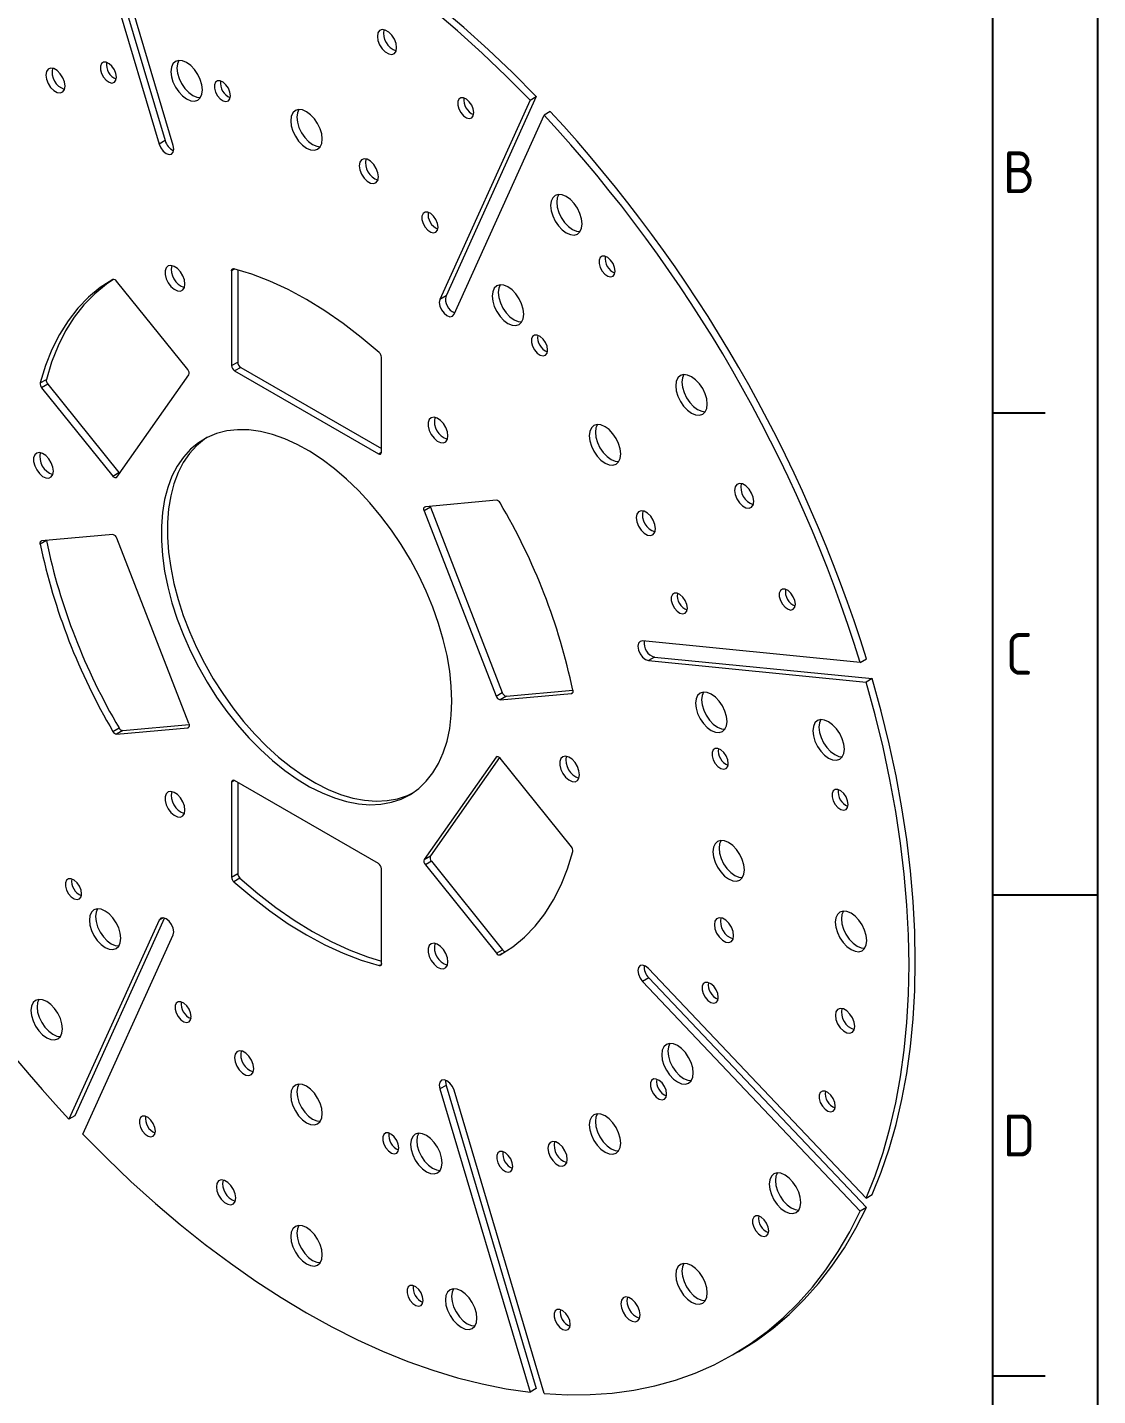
# Model space of a CAD drawing. Header units: millimetres. Extents: x 764 to 1780, y 1208 to 1927.
# Drawn here: x 1533 to 1780.4, y 1451.8 to 1768.2 of the extents above; entities that cross this region are included whole.
import ezdxf
from ezdxf.enums import TextEntityAlignment as Align

# ---------------------------------------------------------------- set-up
doc = ezdxf.new("R2010")
doc.units = ezdxf.units.MM
doc.linetypes.add('ACAD_ISO05W100', pattern=[33, 24, -3, 0, -3, 0, -3])
doc.layers.add('AM_BOR', color=2, linetype='ACAD_ISO05W100', lineweight=35)
doc.styles.add('ACISOTS', font='isocp.shx', dxfattribs={"height": 1})

# ---------------------------------------------------------------- blocks, each defined once
blk = doc.blocks.new('A3 ZTL')
blk.add_line((401.17, 9.78), (401.17, 280.82))
at = {"layer": 'AM_BOR', "color": 135, "linetype": 'Continuous', "lineweight": 25}
blk.add_line((410.96, 290.61), (410.96, 0), dxfattribs=at)
at = {"layer": 'AM_BOR', "color": 135, "lineweight": 25}
for p, q in [((406.07, 190.31), (401.17, 190.31)), ((401.17, 145.3), (410.96, 145.3)), ((406.07, 100.29), (401.17, 100.29))]:
    blk.add_line(p, q, dxfattribs=at)
at = {"layer": 'AM_BOR', "color": 135, "lineweight": 25, "style": 'ACISOTS'}
for s, p in [('B', (403.62, 212.82)), ('C', (403.62, 167.81)), ('D', (403.62, 122.8))]:
    blk.add_text(s, height=3.91, dxfattribs=at).set_placement(p, align=Align.MIDDLE)

msp = doc.modelspace()

# ---------------------------------------------------------------- linework, layer by layer
at = {"color": 7, "linetype": 'Continuous', "lineweight": 15}
for p, q in [((1542.625, 1811.322), (1563.464, 1741.197)), ((1544.039, 1812.138), (1564.878, 1742.013)), ((1566.73, 1740.873), (1545.891, 1810.999)), ((1649.232, 1751.341), (1628.393, 1705.276)), ((1650.646, 1752.158), (1629.807, 1706.092)), ((1649.232, 1751.341), (1650.646, 1752.158)), ((1631.66, 1701.828), (1652.498, 1747.893)), ((1653.913, 1748.71), (1652.498, 1747.893)), ((1564.878, 1742.013), (1563.464, 1741.197)), ((1580.238, 1711.881), (1580.238, 1689.964)), ((1581.652, 1712.126), (1581.652, 1690.78)), ((1570.094, 1689.057), (1553.657, 1709.504)), ((1629.807, 1706.092), (1628.393, 1705.276)), ((1580.238, 1689.964), (1581.652, 1690.78)), ((1614.886, 1669.962), (1614.886, 1691.879)), ((1536.002, 1685.96), (1537.417, 1686.776)), ((1553.736, 1664.149), (1570.353, 1687.792)), ((1582.359, 1689.555), (1580.945, 1688.739)), ((1580.945, 1688.739), (1614.179, 1669.553)), ((1582.359, 1689.555), (1614.886, 1670.778)), ((1537.747, 1685.671), (1536.333, 1684.855)), ((1536.333, 1684.855), (1552.77, 1664.408)), ((1537.747, 1685.671), (1554.184, 1665.224)), ((1552.77, 1664.408), (1554.184, 1665.224)), ((1641.467, 1658.813), (1625.03, 1657.343)), ((1626.185, 1657.193), (1624.771, 1656.377)), ((1624.771, 1656.377), (1641.388, 1613.548)), ((1626.185, 1657.193), (1642.802, 1614.365)), ((1537.417, 1649.505), (1536.002, 1648.689)), ((1552.77, 1650.882), (1536.333, 1649.412)), ((1570.353, 1607.197), (1553.736, 1650.025)), ((1725.571, 1621.327), (1675.262, 1626.306)), ((1678.029, 1622.57), (1676.615, 1621.753)), ((1676.615, 1621.753), (1726.924, 1616.774)), ((1678.029, 1622.57), (1728.339, 1617.591)), ((1725.571, 1621.327), (1726.986, 1622.144)), ((1728.339, 1617.591), (1726.924, 1616.774)), ((1641.388, 1613.548), (1642.802, 1614.365)), ((1642.354, 1612.692), (1658.791, 1614.162)), ((1643.768, 1613.508), (1659.122, 1614.881)), ((1643.768, 1613.508), (1642.354, 1612.692)), ((1552.806, 1605.379), (1554.22, 1606.195)), ((1553.657, 1604.761), (1570.094, 1606.231)), ((1555.071, 1605.577), (1553.657, 1604.761)), ((1555.071, 1605.577), (1570.425, 1606.95)), ((1641.388, 1599.425), (1624.771, 1575.782)), ((1642.177, 1599.352), (1626.185, 1576.598)), ((1658.791, 1578.719), (1642.354, 1599.166)), ((1580.238, 1593.612), (1580.238, 1571.695)), ((1614.179, 1574.835), (1580.945, 1594.02)), ((1581.652, 1593.612), (1581.652, 1572.511)), ((1624.771, 1575.782), (1626.185, 1576.598)), ((1580.238, 1571.695), (1581.652, 1572.511)), ((1614.886, 1551.693), (1614.886, 1573.61)), ((1626.444, 1575.333), (1625.03, 1574.517)), ((1625.03, 1574.517), (1641.467, 1554.069)), ((1626.444, 1575.333), (1642.881, 1554.886)), ((1582.172, 1571.423), (1580.758, 1570.607)), ((1563.464, 1561.746), (1542.625, 1515.68)), ((1564.728, 1562.231), (1544.039, 1516.497)), ((1545.891, 1512.232), (1566.73, 1558.298)), ((1641.467, 1554.069), (1642.881, 1554.886)), ((1726.924, 1497.44), (1676.615, 1550.547)), ((1676.676, 1548.373), (1675.262, 1547.556)), ((1675.262, 1547.556), (1725.571, 1494.45)), ((1676.676, 1548.373), (1726.986, 1495.266)), ((1629.807, 1523.517), (1628.393, 1522.7)), ((1628.393, 1522.7), (1649.232, 1452.575)), ((1629.807, 1523.517), (1650.646, 1453.391)), ((1652.498, 1452.252), (1631.66, 1522.377)), ((1544.039, 1516.497), (1542.625, 1515.68)), ((1726.924, 1497.44), (1728.339, 1498.257)), ((1726.986, 1495.266), (1725.571, 1494.45)), ((1696.054, 1461.175), (1697.468, 1461.992)), ((1650.646, 1453.391), (1649.232, 1452.575))]:
    msp.add_line(p, q, dxfattribs=at)
at = {"color": 8, "linetype": 'Continuous', "lineweight": 15}
for p, q in [((1580.98, 1712.309), (1580.238, 1711.881)), ((1614.179, 1669.553), (1614.886, 1669.962)), ((1658.791, 1614.162), (1659.049, 1614.311)), ((1570.094, 1606.231), (1570.353, 1606.38)), ((1641.647, 1599.574), (1641.388, 1599.425)), ((1580.945, 1594.02), (1580.238, 1593.612)), ((1564.421, 1562.298), (1563.464, 1561.746)), ((1642.797, 1553.982), (1642.317, 1553.705)), ((1614.365, 1551.206), (1614.861, 1551.492))]:
    msp.add_line(p, q, dxfattribs=at)
at = {"color": 7, "linetype": 'Continuous', "lineweight": 15, "flags": 128}
for points in [[(1649.232, 1751.341), (1643.726, 1756.906), (1638.137, 1762.247), (1632.476, 1767.356), (1626.752, 1772.223), (1620.977, 1776.839), (1615.16, 1781.197), (1609.311, 1785.289), (1603.442, 1789.108), (1597.562, 1792.645), (1591.682, 1795.896), (1585.812, 1798.855), (1579.964, 1801.516), (1574.147, 1803.874), (1568.371, 1805.925), (1562.648, 1807.666), (1556.987, 1809.094), (1551.398, 1810.205), (1545.891, 1810.999)], [(1650.646, 1752.158), (1645.14, 1757.722), (1639.551, 1763.063), (1633.89, 1768.172), (1628.166, 1773.039), (1622.391, 1777.656), (1616.574, 1782.014), (1610.725, 1786.106), (1604.856, 1789.924), (1598.976, 1793.462), (1593.096, 1796.713), (1587.227, 1799.671), (1581.378, 1802.332), (1575.561, 1804.69), (1569.785, 1806.742), (1564.062, 1808.483), (1558.401, 1809.91), (1552.812, 1811.022), (1547.306, 1811.815)], [(1618.393, 1763.509), (1618.259, 1764.466), (1617.872, 1765.463), (1617.279, 1766.379), (1616.553, 1767.104), (1615.779, 1767.551), (1615.052, 1767.665), (1614.459, 1767.433), (1614.073, 1766.883), (1613.938, 1766.081), (1614.073, 1765.123), (1614.459, 1764.126), (1615.052, 1763.21), (1615.779, 1762.485), (1616.553, 1762.038), (1617.279, 1761.924), (1617.872, 1762.156), (1618.259, 1762.707), (1618.393, 1763.509)], [(1553.624, 1756.644), (1553.498, 1757.499), (1553.135, 1758.384), (1552.586, 1759.181), (1551.923, 1759.781), (1551.238, 1760.103), (1550.621, 1760.105), (1550.157, 1759.785), (1549.908, 1759.187), (1549.908, 1758.392), (1550.157, 1757.507), (1550.621, 1756.651), (1551.238, 1755.941), (1551.923, 1755.472), (1552.586, 1755.307), (1553.135, 1755.469), (1553.498, 1755.936), (1553.624, 1756.644)], [(1573.489, 1753.726), (1573.365, 1754.886), (1573.001, 1756.11), (1572.422, 1757.315), (1571.668, 1758.419), (1570.79, 1759.346), (1569.847, 1760.034), (1568.905, 1760.434), (1568.026, 1760.521), (1567.272, 1760.288), (1566.694, 1759.752), (1566.33, 1758.947), (1566.206, 1757.931), (1566.33, 1756.771), (1566.694, 1755.546), (1567.272, 1754.341), (1568.026, 1753.238), (1568.905, 1752.311), (1569.847, 1751.623), (1570.79, 1751.222), (1571.668, 1751.135), (1572.422, 1751.368), (1573.001, 1751.905), (1573.365, 1752.709), (1573.489, 1753.726)], [(1568.079, 1760.525), (1567.744, 1759.764), (1567.62, 1758.747), (1567.744, 1757.587), (1568.108, 1756.363), (1568.687, 1755.158), (1569.441, 1754.054), (1570.319, 1753.127), (1571.262, 1752.44), (1572.204, 1752.039), (1573.03, 1751.948)], [(1541.746, 1754.589), (1541.612, 1755.547), (1541.225, 1756.543), (1540.632, 1757.46), (1539.905, 1758.185), (1539.132, 1758.631), (1538.405, 1758.746), (1537.812, 1758.513), (1537.425, 1757.963), (1537.291, 1757.161), (1537.425, 1756.204), (1537.812, 1755.207), (1538.405, 1754.291), (1539.132, 1753.565), (1539.905, 1753.119), (1540.632, 1753.005), (1541.225, 1753.237), (1541.612, 1753.787), (1541.746, 1754.589)], [(1579.981, 1752.356), (1579.855, 1753.211), (1579.492, 1754.096), (1578.942, 1754.893), (1578.28, 1755.493), (1577.594, 1755.815), (1576.978, 1755.817), (1576.514, 1755.497), (1576.265, 1754.899), (1576.265, 1754.104), (1576.514, 1753.219), (1576.978, 1752.363), (1577.594, 1751.653), (1578.28, 1751.184), (1578.942, 1751.019), (1579.492, 1751.181), (1579.855, 1751.648), (1579.981, 1752.356)], [(1636.235, 1748.455), (1636.108, 1749.309), (1635.746, 1750.195), (1635.196, 1750.991), (1634.534, 1751.591), (1633.848, 1751.914), (1633.232, 1751.915), (1632.768, 1751.595), (1632.519, 1750.997), (1632.519, 1750.202), (1632.768, 1749.317), (1633.232, 1748.461), (1633.848, 1747.751), (1634.534, 1747.282), (1635.196, 1747.117), (1635.746, 1747.279), (1636.108, 1747.746), (1636.235, 1748.455)], [(1601.203, 1742.367), (1601.079, 1743.527), (1600.715, 1744.751), (1600.137, 1745.956), (1599.383, 1747.06), (1598.504, 1747.987), (1597.562, 1748.675), (1596.619, 1749.075), (1595.741, 1749.162), (1594.987, 1748.929), (1594.408, 1748.393), (1594.044, 1747.588), (1593.92, 1746.572), (1594.044, 1745.412), (1594.408, 1744.187), (1594.987, 1742.982), (1595.741, 1741.879), (1596.619, 1740.952), (1597.562, 1740.264), (1598.504, 1739.863), (1599.383, 1739.777), (1600.137, 1740.009), (1600.715, 1740.546), (1601.079, 1741.35), (1601.203, 1742.367)], [(1595.793, 1749.166), (1595.458, 1748.405), (1595.334, 1747.388), (1595.458, 1746.228), (1595.822, 1745.004), (1596.401, 1743.799), (1597.155, 1742.695), (1598.033, 1741.768), (1598.976, 1741.081), (1599.918, 1740.68), (1600.745, 1740.589)], [(1563.464, 1741.197), (1563.847, 1740.313), (1564.421, 1739.539), (1565.097, 1738.994), (1565.773, 1738.758), (1566.347, 1738.87), (1566.73, 1739.311), (1566.865, 1740.014), (1566.73, 1740.873)], [(1614.212, 1733.619), (1614.078, 1734.577), (1613.691, 1735.574), (1613.099, 1736.49), (1612.372, 1737.215), (1611.598, 1737.662), (1610.871, 1737.776), (1610.279, 1737.544), (1609.892, 1736.993), (1609.758, 1736.191), (1609.892, 1735.234), (1610.279, 1734.237), (1610.871, 1733.321), (1611.598, 1732.596), (1612.372, 1732.149), (1613.099, 1732.035), (1613.691, 1732.267), (1614.078, 1732.817), (1614.212, 1733.619)], [(1661.261, 1722.745), (1661.137, 1723.905), (1660.773, 1725.129), (1660.194, 1726.334), (1659.44, 1727.438), (1658.562, 1728.365), (1657.619, 1729.052), (1656.677, 1729.453), (1655.799, 1729.54), (1655.044, 1729.307), (1654.466, 1728.771), (1654.102, 1727.966), (1653.978, 1726.95), (1654.102, 1725.79), (1654.466, 1724.565), (1655.044, 1723.36), (1655.799, 1722.257), (1656.677, 1721.33), (1657.619, 1720.642), (1658.562, 1720.241), (1659.44, 1720.154), (1660.194, 1720.387), (1660.773, 1720.924), (1661.137, 1721.728), (1661.261, 1722.745)], [(1655.851, 1729.544), (1655.516, 1728.783), (1655.392, 1727.766), (1655.516, 1726.606), (1655.88, 1725.382), (1656.459, 1724.177), (1657.213, 1723.073), (1658.091, 1722.146), (1659.034, 1721.459), (1659.976, 1721.058), (1660.802, 1720.967)], [(1627.965, 1721.994), (1627.839, 1722.849), (1627.476, 1723.734), (1626.927, 1724.531), (1626.264, 1725.131), (1625.579, 1725.453), (1624.962, 1725.454), (1624.498, 1725.135), (1624.25, 1724.537), (1624.25, 1723.742), (1624.498, 1722.856), (1624.962, 1722.001), (1625.579, 1721.291), (1626.264, 1720.821), (1626.927, 1720.657), (1627.476, 1720.819), (1627.839, 1721.285), (1627.965, 1721.994)], [(1668.905, 1711.802), (1668.779, 1712.656), (1668.416, 1713.542), (1667.867, 1714.338), (1667.204, 1714.938), (1666.518, 1715.261), (1665.902, 1715.262), (1665.438, 1714.942), (1665.189, 1714.344), (1665.189, 1713.549), (1665.438, 1712.664), (1665.902, 1711.809), (1666.518, 1711.098), (1667.204, 1710.629), (1667.867, 1710.464), (1668.416, 1710.626), (1668.779, 1711.093), (1668.905, 1711.802)], [(1569.454, 1708.827), (1569.33, 1709.761), (1568.97, 1710.737), (1568.413, 1711.65), (1567.72, 1712.401), (1566.966, 1712.908), (1566.233, 1713.117), (1565.6, 1713.005), (1565.135, 1712.584), (1564.889, 1711.899), (1564.889, 1711.026), (1565.135, 1710.058), (1565.6, 1709.1), (1566.233, 1708.257), (1566.966, 1707.619), (1567.72, 1707.256), (1568.413, 1707.207), (1568.97, 1707.477), (1569.33, 1708.038), (1569.454, 1708.827)], [(1580.238, 1711.881), (1580.247, 1712.008), (1580.275, 1712.121), (1580.32, 1712.216), (1580.383, 1712.292), (1580.46, 1712.347), (1580.549, 1712.378), (1580.65, 1712.385), (1580.758, 1712.368)], [(1614.365, 1692.967), (1610.231, 1696.491), (1606.039, 1699.727), (1601.81, 1702.659), (1597.562, 1705.275), (1593.314, 1707.564), (1589.084, 1709.514), (1584.893, 1711.118), (1580.758, 1712.368)], [(1552.806, 1709.869), (1549.886, 1707.988), (1547.178, 1705.767), (1544.695, 1703.217), (1542.448, 1700.347), (1540.447, 1697.172), (1538.701, 1693.706), (1537.217, 1689.963), (1536.002, 1685.96)], [(1552.924, 1709.909), (1551.3, 1708.804), (1548.592, 1706.584), (1546.109, 1704.033), (1543.862, 1701.164), (1541.861, 1697.989), (1540.115, 1694.522), (1538.631, 1690.779), (1537.417, 1686.776)], [(1647.765, 1701.833), (1647.641, 1702.993), (1647.277, 1704.217), (1646.698, 1705.422), (1645.944, 1706.526), (1645.066, 1707.453), (1644.123, 1708.14), (1643.181, 1708.541), (1642.302, 1708.628), (1641.548, 1708.395), (1640.97, 1707.858), (1640.606, 1707.054), (1640.482, 1706.037), (1640.606, 1704.877), (1640.97, 1703.653), (1641.548, 1702.448), (1642.302, 1701.344), (1643.181, 1700.417), (1644.123, 1699.73), (1645.066, 1699.329), (1645.944, 1699.242), (1646.698, 1699.475), (1647.277, 1700.012), (1647.641, 1700.816), (1647.765, 1701.833)], [(1642.355, 1708.632), (1642.02, 1707.87), (1641.896, 1706.853), (1642.02, 1705.693), (1642.384, 1704.469), (1642.962, 1703.264), (1643.717, 1702.161), (1644.595, 1701.233), (1645.537, 1700.546), (1646.48, 1700.145), (1647.306, 1700.054)], [(1628.393, 1705.276), (1628.259, 1704.572), (1628.393, 1703.714), (1628.776, 1702.83), (1629.35, 1702.056), (1630.026, 1701.511), (1630.703, 1701.275), (1631.276, 1701.387), (1631.66, 1701.828)], [(1653.294, 1693.578), (1653.167, 1694.432), (1652.805, 1695.318), (1652.255, 1696.114), (1651.593, 1696.714), (1650.907, 1697.037), (1650.291, 1697.038), (1649.827, 1696.718), (1649.578, 1696.12), (1649.578, 1695.325), (1649.827, 1694.44), (1650.291, 1693.585), (1650.907, 1692.874), (1651.593, 1692.405), (1652.255, 1692.24), (1652.805, 1692.402), (1653.167, 1692.869), (1653.294, 1693.578)], [(1690.203, 1681.08), (1690.079, 1682.24), (1689.715, 1683.464), (1689.137, 1684.669), (1688.383, 1685.773), (1687.504, 1686.7), (1686.562, 1687.387), (1685.619, 1687.788), (1684.741, 1687.875), (1683.987, 1687.642), (1683.408, 1687.105), (1683.044, 1686.301), (1682.92, 1685.284), (1683.044, 1684.124), (1683.408, 1682.9), (1683.987, 1681.695), (1684.741, 1680.591), (1685.619, 1679.664), (1686.562, 1678.977), (1687.504, 1678.576), (1688.383, 1678.489), (1689.137, 1678.722), (1689.715, 1679.259), (1690.079, 1680.063), (1690.203, 1681.08)], [(1684.793, 1687.879), (1684.458, 1687.118), (1684.334, 1686.101), (1684.458, 1684.941), (1684.822, 1683.717), (1685.401, 1682.512), (1686.155, 1681.408), (1687.033, 1680.481), (1687.976, 1679.793), (1688.918, 1679.393), (1689.745, 1679.302)], [(1630.265, 1673.722), (1630.141, 1674.655), (1629.781, 1675.632), (1629.224, 1676.545), (1628.531, 1677.295), (1627.778, 1677.803), (1627.044, 1678.012), (1626.411, 1677.899), (1625.946, 1677.478), (1625.701, 1676.794), (1625.701, 1675.92), (1625.946, 1674.952), (1626.411, 1673.995), (1627.044, 1673.151), (1627.778, 1672.513), (1628.531, 1672.15), (1629.224, 1672.101), (1629.781, 1672.372), (1630.141, 1672.932), (1630.265, 1673.722)], [(1631.149, 1612.397), (1631.025, 1615.803), (1630.653, 1619.327), (1630.036, 1622.944), (1629.178, 1626.626), (1628.087, 1630.346), (1626.769, 1634.077), (1625.235, 1637.791), (1623.497, 1641.461), (1621.566, 1645.058), (1619.457, 1648.558), (1617.187, 1651.934), (1614.771, 1655.16), (1612.228, 1658.213), (1609.576, 1661.071), (1606.835, 1663.711), (1604.026, 1666.116), (1601.168, 1668.266), (1598.284, 1670.146), (1595.395, 1671.742), (1592.522, 1673.043), (1589.686, 1674.038), (1586.908, 1674.72), (1584.209, 1675.084), (1581.609, 1675.128), (1579.127, 1674.851), (1576.782, 1674.255), (1574.591, 1673.344), (1572.569, 1672.126), (1570.733, 1670.609), (1569.095, 1668.805), (1567.668, 1666.727), (1566.462, 1664.39), (1565.487, 1661.812), (1564.749, 1659.011), (1564.254, 1656.009), (1564.005, 1652.827), (1564.005, 1649.49), (1564.254, 1646.022), (1564.749, 1642.448), (1565.487, 1638.795), (1566.462, 1635.091), (1567.668, 1631.361), (1569.095, 1627.636), (1570.733, 1623.94), (1572.569, 1620.303), (1574.591, 1616.751), (1576.782, 1613.311), (1579.127, 1610.007), (1581.609, 1606.864), (1584.209, 1603.906), (1586.908, 1601.154), (1589.686, 1598.629), (1592.522, 1596.35), (1595.395, 1594.333), (1598.284, 1592.593), (1601.168, 1591.143), (1604.026, 1589.995), (1606.835, 1589.155), (1609.576, 1588.632), (1612.228, 1588.427), (1614.771, 1588.544), (1617.187, 1588.981), (1619.457, 1589.735), (1621.566, 1590.801), (1623.497, 1592.169), (1625.235, 1593.831), (1626.769, 1595.774), (1628.087, 1597.984), (1629.178, 1600.444), (1630.036, 1603.136), (1630.653, 1606.04), (1631.025, 1609.135), (1631.149, 1612.397)], [(1670.203, 1669.53), (1670.079, 1670.69), (1669.715, 1671.915), (1669.137, 1673.12), (1668.383, 1674.223), (1667.504, 1675.15), (1666.562, 1675.838), (1665.619, 1676.239), (1664.741, 1676.326), (1663.987, 1676.093), (1663.408, 1675.556), (1663.044, 1674.752), (1662.92, 1673.735), (1663.044, 1672.575), (1663.408, 1671.351), (1663.987, 1670.146), (1664.741, 1669.042), (1665.619, 1668.115), (1666.562, 1667.427), (1667.504, 1667.027), (1668.383, 1666.94), (1669.137, 1667.173), (1669.715, 1667.709), (1670.079, 1668.514), (1670.203, 1669.53)], [(1664.793, 1676.33), (1664.458, 1675.568), (1664.334, 1674.551), (1664.458, 1673.391), (1664.822, 1672.167), (1665.401, 1670.962), (1666.155, 1669.858), (1667.033, 1668.931), (1667.976, 1668.244), (1668.918, 1667.843), (1669.745, 1667.752)], [(1574.531, 1673.314), (1573.983, 1672.942), (1572.147, 1671.426), (1570.509, 1669.621), (1569.082, 1667.543), (1567.876, 1665.206), (1566.901, 1662.628), (1566.163, 1659.827), (1565.668, 1656.825), (1565.419, 1653.644), (1565.419, 1650.306), (1565.668, 1646.838), (1566.163, 1643.264), (1566.901, 1639.612), (1567.876, 1635.907), (1569.082, 1632.178), (1570.509, 1628.452), (1572.147, 1624.757), (1573.983, 1621.12), (1576.005, 1617.568), (1578.196, 1614.127), (1580.542, 1610.823), (1583.023, 1607.68), (1585.623, 1604.722), (1588.322, 1601.971), (1591.1, 1599.446), (1593.936, 1597.166), (1596.809, 1595.149), (1599.699, 1593.409), (1602.583, 1591.96), (1605.44, 1590.811), (1608.249, 1589.972), (1610.99, 1589.448), (1613.642, 1589.244), (1616.185, 1589.361), (1618.601, 1589.798), (1620.872, 1590.552), (1622.006, 1591.076)], [(1539.049, 1665.566), (1538.924, 1666.499), (1538.564, 1667.475), (1538.007, 1668.388), (1537.315, 1669.139), (1536.561, 1669.647), (1535.827, 1669.855), (1535.194, 1669.743), (1534.729, 1669.322), (1534.484, 1668.638), (1534.484, 1667.764), (1534.729, 1666.796), (1535.194, 1665.838), (1535.827, 1664.995), (1536.561, 1664.357), (1537.315, 1663.994), (1538.007, 1663.945), (1538.564, 1664.215), (1538.924, 1664.776), (1539.049, 1665.566)], [(1553.736, 1664.149), (1553.655, 1664.065), (1553.554, 1664.014), (1553.436, 1663.998), (1553.306, 1664.016), (1553.169, 1664.069), (1553.031, 1664.154), (1552.896, 1664.269), (1552.77, 1664.408)], [(1554.184, 1665.224), (1554.31, 1665.085), (1554.361, 1665.038)], [(1700.967, 1658.547), (1700.832, 1659.504), (1700.445, 1660.501), (1699.853, 1661.417), (1699.126, 1662.142), (1698.352, 1662.589), (1697.625, 1662.703), (1697.033, 1662.471), (1696.646, 1661.92), (1696.512, 1661.118), (1696.646, 1660.161), (1697.033, 1659.164), (1697.625, 1658.248), (1698.352, 1657.523), (1699.126, 1657.076), (1699.853, 1656.962), (1700.445, 1657.194), (1700.832, 1657.744), (1700.967, 1658.547)], [(1624.771, 1656.377), (1624.714, 1656.556), (1624.682, 1656.73), (1624.678, 1656.892), (1624.7, 1657.037), (1624.749, 1657.159), (1624.822, 1657.253), (1624.917, 1657.315), (1625.03, 1657.343)], [(1626.113, 1657.44), (1626.128, 1657.372), (1626.185, 1657.193)], [(1678.23, 1652.244), (1678.096, 1653.201), (1677.709, 1654.198), (1677.116, 1655.115), (1676.389, 1655.84), (1675.616, 1656.286), (1674.889, 1656.4), (1674.296, 1656.168), (1673.91, 1655.618), (1673.775, 1654.816), (1673.91, 1653.859), (1674.296, 1652.862), (1674.889, 1651.945), (1675.616, 1651.22), (1676.389, 1650.774), (1677.116, 1650.66), (1677.709, 1650.892), (1678.096, 1651.442), (1678.23, 1652.244)], [(1536.002, 1648.689), (1535.982, 1648.831), (1535.981, 1648.965), (1535.998, 1649.086), (1536.034, 1649.192), (1536.087, 1649.28), (1536.155, 1649.347), (1536.238, 1649.391), (1536.333, 1649.412)], [(1685.594, 1633.868), (1685.468, 1634.723), (1685.105, 1635.608), (1684.556, 1636.405), (1683.893, 1637.005), (1683.208, 1637.327), (1682.591, 1637.328), (1682.127, 1637.009), (1681.878, 1636.411), (1681.878, 1635.615), (1682.127, 1634.73), (1682.591, 1633.875), (1683.208, 1633.165), (1683.893, 1632.695), (1684.556, 1632.531), (1685.105, 1632.693), (1685.468, 1633.159), (1685.594, 1633.868)], [(1710.568, 1634.785), (1710.441, 1635.64), (1710.079, 1636.525), (1709.529, 1637.321), (1708.867, 1637.921), (1708.181, 1638.244), (1707.565, 1638.245), (1707.101, 1637.925), (1706.852, 1637.327), (1706.852, 1636.532), (1707.101, 1635.647), (1707.565, 1634.792), (1708.181, 1634.081), (1708.867, 1633.612), (1709.529, 1633.447), (1710.079, 1633.609), (1710.441, 1634.076), (1710.568, 1634.785)], [(1675.262, 1626.306), (1674.688, 1626.195), (1674.305, 1625.754), (1674.171, 1625.05), (1674.305, 1624.192), (1674.688, 1623.308), (1675.262, 1622.534), (1675.938, 1621.989), (1676.615, 1621.753)], [(1728.339, 1498.257), (1730.404, 1503.423), (1732.236, 1508.819), (1733.83, 1514.437), (1735.183, 1520.264), (1736.294, 1526.292), (1737.16, 1532.51), (1737.78, 1538.906), (1738.152, 1545.469), (1738.276, 1552.187), (1738.152, 1559.049), (1737.78, 1566.041), (1737.16, 1573.153), (1736.294, 1580.37), (1735.183, 1587.68), (1733.83, 1595.071), (1732.236, 1602.528), (1730.404, 1610.039), (1728.339, 1617.591)], [(1659.121, 1614.885), (1659.141, 1614.743), (1659.143, 1614.609), (1659.125, 1614.487), (1659.09, 1614.382), (1659.037, 1614.294), (1658.968, 1614.227), (1658.885, 1614.182), (1658.791, 1614.162)], [(1694.766, 1607.676), (1694.642, 1608.836), (1694.278, 1610.06), (1693.699, 1611.265), (1692.945, 1612.369), (1692.067, 1613.296), (1691.124, 1613.983), (1690.182, 1614.384), (1689.303, 1614.471), (1688.549, 1614.238), (1687.97, 1613.701), (1687.607, 1612.897), (1687.482, 1611.88), (1687.607, 1610.72), (1687.97, 1609.496), (1688.549, 1608.291), (1689.303, 1607.187), (1690.182, 1606.26), (1691.124, 1605.573), (1692.067, 1605.172), (1692.945, 1605.085), (1693.699, 1605.318), (1694.278, 1605.855), (1694.642, 1606.659), (1694.766, 1607.676)], [(1689.355, 1614.475), (1689.021, 1613.713), (1688.897, 1612.697), (1689.021, 1611.537), (1689.385, 1610.312), (1689.963, 1609.107), (1690.717, 1608.004), (1691.596, 1607.077), (1692.538, 1606.389), (1693.481, 1605.988), (1694.307, 1605.897)], [(1726.924, 1497.44), (1728.99, 1502.607), (1730.822, 1508.003), (1732.415, 1513.62), (1733.769, 1519.448), (1734.88, 1525.476), (1735.746, 1531.693), (1736.365, 1538.089), (1736.738, 1544.652), (1736.862, 1551.371), (1736.738, 1558.232), (1736.365, 1565.225), (1735.746, 1572.336), (1734.88, 1579.554), (1733.769, 1586.864), (1732.415, 1594.255), (1730.822, 1601.712), (1728.99, 1609.223), (1726.924, 1616.774)], [(1721.885, 1601.296), (1721.761, 1602.456), (1721.397, 1603.681), (1720.819, 1604.886), (1720.064, 1605.989), (1719.186, 1606.916), (1718.244, 1607.604), (1717.301, 1608.005), (1716.423, 1608.092), (1715.669, 1607.859), (1715.09, 1607.322), (1714.726, 1606.518), (1714.602, 1605.501), (1714.726, 1604.341), (1715.09, 1603.117), (1715.669, 1601.912), (1716.423, 1600.808), (1717.301, 1599.881), (1718.244, 1599.193), (1719.186, 1598.793), (1720.064, 1598.706), (1720.819, 1598.939), (1721.397, 1599.475), (1721.761, 1600.28), (1721.885, 1601.296)], [(1716.475, 1608.096), (1716.14, 1607.334), (1716.016, 1606.317), (1716.14, 1605.157), (1716.504, 1603.933), (1717.083, 1602.728), (1717.837, 1601.624), (1718.715, 1600.697), (1719.658, 1600.01), (1720.6, 1599.609), (1721.427, 1599.518)], [(1570.353, 1607.197), (1570.41, 1607.018), (1570.441, 1606.844), (1570.446, 1606.681), (1570.423, 1606.536), (1570.374, 1606.415), (1570.301, 1606.321), (1570.206, 1606.259), (1570.094, 1606.231)], [(1695.057, 1597.969), (1694.931, 1598.824), (1694.568, 1599.709), (1694.019, 1600.506), (1693.356, 1601.106), (1692.671, 1601.428), (1692.054, 1601.429), (1691.59, 1601.11), (1691.342, 1600.512), (1691.342, 1599.717), (1691.59, 1598.831), (1692.054, 1597.976), (1692.671, 1597.266), (1693.356, 1596.796), (1694.019, 1596.632), (1694.568, 1596.794), (1694.931, 1597.26), (1695.057, 1597.969)], [(1641.388, 1599.425), (1641.469, 1599.508), (1641.57, 1599.559), (1641.687, 1599.576), (1641.817, 1599.557), (1641.954, 1599.504), (1642.092, 1599.419), (1642.227, 1599.305), (1642.354, 1599.166)], [(1660.671, 1595.355), (1660.546, 1596.288), (1660.186, 1597.264), (1659.63, 1598.177), (1658.937, 1598.928), (1658.183, 1599.435), (1657.45, 1599.644), (1656.816, 1599.532), (1656.352, 1599.111), (1656.106, 1598.427), (1656.106, 1597.553), (1656.352, 1596.585), (1656.816, 1595.627), (1657.45, 1594.784), (1658.183, 1594.146), (1658.937, 1593.783), (1659.63, 1593.734), (1660.186, 1594.004), (1660.546, 1594.565), (1660.671, 1595.355)], [(1569.454, 1587.198), (1569.33, 1588.132), (1568.97, 1589.108), (1568.413, 1590.021), (1567.72, 1590.772), (1566.966, 1591.279), (1566.233, 1591.488), (1565.6, 1591.376), (1565.135, 1590.955), (1564.889, 1590.27), (1564.889, 1589.397), (1565.135, 1588.429), (1565.6, 1587.471), (1566.233, 1586.628), (1566.966, 1585.99), (1567.72, 1585.627), (1568.413, 1585.578), (1568.97, 1585.848), (1569.33, 1586.409), (1569.454, 1587.198)], [(1722.774, 1588.48), (1722.647, 1589.335), (1722.285, 1590.22), (1721.735, 1591.017), (1721.073, 1591.617), (1720.387, 1591.939), (1719.771, 1591.941), (1719.307, 1591.621), (1719.058, 1591.023), (1719.058, 1590.228), (1719.307, 1589.343), (1719.771, 1588.487), (1720.387, 1587.777), (1721.073, 1587.308), (1721.735, 1587.143), (1722.285, 1587.305), (1722.647, 1587.772), (1722.774, 1588.48)], [(1698.784, 1573.352), (1698.66, 1574.512), (1698.296, 1575.737), (1697.717, 1576.942), (1696.963, 1578.045), (1696.085, 1578.972), (1695.142, 1579.66), (1694.2, 1580.061), (1693.322, 1580.148), (1692.567, 1579.915), (1691.989, 1579.378), (1691.625, 1578.574), (1691.501, 1577.557), (1691.625, 1576.397), (1691.989, 1575.173), (1692.567, 1573.968), (1693.322, 1572.864), (1694.2, 1571.937), (1695.142, 1571.249), (1696.085, 1570.849), (1696.963, 1570.762), (1697.717, 1570.995), (1698.296, 1571.531), (1698.66, 1572.336), (1698.784, 1573.352)], [(1693.374, 1580.152), (1693.039, 1579.39), (1692.915, 1578.373), (1693.039, 1577.213), (1693.403, 1575.989), (1693.982, 1574.784), (1694.736, 1573.68), (1695.614, 1572.753), (1696.557, 1572.066), (1697.499, 1571.665), (1698.325, 1571.574)], [(1642.317, 1553.705), (1645.238, 1555.586), (1647.945, 1557.806), (1650.428, 1560.357), (1652.675, 1563.226), (1654.676, 1566.401), (1656.423, 1569.868), (1657.907, 1573.611), (1659.121, 1577.614)], [(1545.577, 1567.832), (1545.451, 1568.687), (1545.088, 1569.572), (1544.539, 1570.369), (1543.876, 1570.969), (1543.191, 1571.291), (1542.574, 1571.293), (1542.11, 1570.973), (1541.861, 1570.375), (1541.861, 1569.58), (1542.11, 1568.695), (1542.574, 1567.839), (1543.191, 1567.129), (1543.876, 1566.66), (1544.539, 1566.495), (1545.088, 1566.657), (1545.451, 1567.124), (1545.577, 1567.832)], [(1580.758, 1570.607), (1584.893, 1567.083), (1589.084, 1563.847), (1593.314, 1560.914), (1597.562, 1558.298), (1601.81, 1556.01), (1606.039, 1554.059), (1610.231, 1552.455), (1614.365, 1551.206)], [(1582.172, 1571.423), (1586.307, 1567.899), (1590.499, 1564.663), (1594.728, 1561.731), (1598.976, 1559.115), (1603.224, 1556.826), (1607.453, 1554.876), (1611.645, 1553.272), (1614.886, 1552.264)], [(1554.642, 1557.536), (1554.518, 1558.697), (1554.154, 1559.921), (1553.575, 1561.126), (1552.821, 1562.229), (1551.943, 1563.157), (1551, 1563.844), (1550.058, 1564.245), (1549.179, 1564.332), (1548.425, 1564.099), (1547.846, 1563.562), (1547.483, 1562.758), (1547.359, 1561.741), (1547.483, 1560.581), (1547.846, 1559.357), (1548.425, 1558.152), (1549.179, 1557.048), (1550.058, 1556.121), (1551, 1555.434), (1551.943, 1555.033), (1552.821, 1554.946), (1553.575, 1555.179), (1554.154, 1555.716), (1554.518, 1556.52), (1554.642, 1557.536)], [(1549.231, 1564.336), (1548.897, 1563.574), (1548.773, 1562.557), (1548.897, 1561.397), (1549.261, 1560.173), (1549.839, 1558.968), (1550.594, 1557.864), (1551.472, 1556.937), (1552.414, 1556.25), (1553.357, 1555.849), (1554.183, 1555.758)], [(1727.068, 1557.024), (1726.944, 1558.184), (1726.58, 1559.408), (1726.002, 1560.613), (1725.248, 1561.717), (1724.369, 1562.644), (1723.427, 1563.332), (1722.484, 1563.732), (1721.606, 1563.819), (1720.852, 1563.587), (1720.273, 1563.05), (1719.909, 1562.245), (1719.785, 1561.229), (1719.909, 1560.069), (1720.273, 1558.844), (1720.852, 1557.639), (1721.606, 1556.536), (1722.484, 1555.609), (1723.427, 1554.921), (1724.369, 1554.52), (1725.248, 1554.434), (1726.002, 1554.666), (1726.58, 1555.203), (1726.944, 1556.007), (1727.068, 1557.024)], [(1721.658, 1563.823), (1721.323, 1563.062), (1721.199, 1562.045), (1721.323, 1560.885), (1721.687, 1559.661), (1722.266, 1558.456), (1723.02, 1557.352), (1723.898, 1556.425), (1724.841, 1555.738), (1725.783, 1555.337), (1726.61, 1555.246)], [(1566.73, 1558.298), (1566.865, 1559.001), (1566.73, 1559.86), (1566.347, 1560.744), (1565.773, 1561.517), (1565.097, 1562.063), (1564.421, 1562.298), (1563.847, 1562.187), (1563.464, 1561.746)], [(1696.298, 1558.132), (1696.164, 1559.089), (1695.777, 1560.086), (1695.184, 1561.002), (1694.457, 1561.728), (1693.684, 1562.174), (1692.957, 1562.288), (1692.364, 1562.056), (1691.978, 1561.506), (1691.843, 1560.704), (1691.978, 1559.746), (1692.364, 1558.75), (1692.957, 1557.833), (1693.684, 1557.108), (1694.457, 1556.662), (1695.184, 1556.547), (1695.777, 1556.78), (1696.164, 1557.33), (1696.298, 1558.132)], [(1630.265, 1552.093), (1630.141, 1553.026), (1629.781, 1554.003), (1629.224, 1554.916), (1628.531, 1555.666), (1627.778, 1556.174), (1627.044, 1556.383), (1626.411, 1556.27), (1625.946, 1555.849), (1625.701, 1555.165), (1625.701, 1554.291), (1625.946, 1553.323), (1626.411, 1552.366), (1627.044, 1551.522), (1627.778, 1550.884), (1628.531, 1550.521), (1629.224, 1550.472), (1629.781, 1550.743), (1630.141, 1551.303), (1630.265, 1552.093)], [(1614.886, 1551.693), (1614.876, 1551.566), (1614.849, 1551.453), (1614.803, 1551.357), (1614.741, 1551.281), (1614.664, 1551.227), (1614.574, 1551.196), (1614.474, 1551.189), (1614.365, 1551.206)], [(1676.615, 1550.547), (1675.938, 1551.093), (1675.262, 1551.328), (1674.688, 1551.217), (1674.305, 1550.776), (1674.171, 1550.072), (1674.305, 1549.213), (1674.688, 1548.33), (1675.262, 1547.556)], [(1692.752, 1543.889), (1692.626, 1544.744), (1692.263, 1545.629), (1691.714, 1546.426), (1691.052, 1547.026), (1690.366, 1547.348), (1689.749, 1547.35), (1689.285, 1547.03), (1689.037, 1546.432), (1689.037, 1545.637), (1689.285, 1544.751), (1689.749, 1543.896), (1690.366, 1543.186), (1691.052, 1542.716), (1691.714, 1542.552), (1692.263, 1542.714), (1692.626, 1543.181), (1692.752, 1543.889)], [(1541.146, 1536.624), (1541.022, 1537.784), (1540.658, 1539.008), (1540.079, 1540.213), (1539.325, 1541.317), (1538.447, 1542.244), (1537.504, 1542.931), (1536.562, 1543.332), (1535.683, 1543.419), (1534.929, 1543.186), (1534.35, 1542.649), (1533.987, 1541.845), (1533.863, 1540.829), (1533.987, 1539.669), (1534.35, 1538.444), (1534.929, 1537.239), (1535.683, 1536.136), (1536.562, 1535.208), (1537.504, 1534.521), (1538.447, 1534.12), (1539.325, 1534.033), (1540.079, 1534.266), (1540.658, 1534.803), (1541.022, 1535.607), (1541.146, 1536.624)], [(1535.735, 1543.423), (1535.401, 1542.662), (1535.277, 1541.645), (1535.401, 1540.485), (1535.765, 1539.261), (1536.343, 1538.056), (1537.098, 1536.952), (1537.976, 1536.025), (1538.918, 1535.337), (1539.861, 1534.937), (1540.687, 1534.846)], [(1570.906, 1539.416), (1570.779, 1540.271), (1570.417, 1541.156), (1569.867, 1541.953), (1569.205, 1542.553), (1568.519, 1542.875), (1567.903, 1542.876), (1567.439, 1542.557), (1567.19, 1541.959), (1567.19, 1541.164), (1567.439, 1540.278), (1567.903, 1539.423), (1568.519, 1538.713), (1569.205, 1538.243), (1569.867, 1538.079), (1570.417, 1538.241), (1570.779, 1538.707), (1570.906, 1539.416)], [(1724.272, 1537.155), (1724.137, 1538.113), (1723.75, 1539.11), (1723.158, 1540.026), (1722.431, 1540.751), (1721.657, 1541.198), (1720.931, 1541.312), (1720.338, 1541.08), (1719.951, 1540.529), (1719.817, 1539.727), (1719.951, 1538.77), (1720.338, 1537.773), (1720.931, 1536.857), (1721.657, 1536.132), (1722.431, 1535.685), (1723.158, 1535.571), (1723.75, 1535.803), (1724.137, 1536.353), (1724.272, 1537.155)], [(1585.366, 1527.382), (1585.231, 1528.34), (1584.845, 1529.337), (1584.252, 1530.253), (1583.525, 1530.978), (1582.752, 1531.425), (1582.025, 1531.539), (1581.432, 1531.307), (1581.045, 1530.756), (1580.911, 1529.954), (1581.045, 1528.997), (1581.432, 1528), (1582.025, 1527.084), (1582.752, 1526.359), (1583.525, 1525.912), (1584.252, 1525.798), (1584.845, 1526.03), (1585.231, 1526.58), (1585.366, 1527.382)], [(1686.959, 1526.411), (1686.835, 1527.571), (1686.471, 1528.796), (1685.892, 1530.001), (1685.138, 1531.104), (1684.26, 1532.031), (1683.317, 1532.719), (1682.375, 1533.12), (1681.497, 1533.207), (1680.742, 1532.974), (1680.164, 1532.437), (1679.8, 1531.633), (1679.676, 1530.616), (1679.8, 1529.456), (1680.164, 1528.232), (1680.742, 1527.027), (1681.497, 1525.923), (1682.375, 1524.996), (1683.317, 1524.308), (1684.26, 1523.908), (1685.138, 1523.821), (1685.892, 1524.054), (1686.471, 1524.59), (1686.835, 1525.395), (1686.959, 1526.411)], [(1681.549, 1533.211), (1681.214, 1532.449), (1681.09, 1531.432), (1681.214, 1530.272), (1681.578, 1529.048), (1682.157, 1527.843), (1682.911, 1526.739), (1683.789, 1525.812), (1684.732, 1525.125), (1685.674, 1524.724), (1686.5, 1524.633)], [(1601.203, 1517.002), (1601.079, 1518.162), (1600.715, 1519.386), (1600.137, 1520.591), (1599.383, 1521.695), (1598.504, 1522.622), (1597.562, 1523.309), (1596.619, 1523.71), (1595.741, 1523.797), (1594.987, 1523.564), (1594.408, 1523.027), (1594.044, 1522.223), (1593.92, 1521.206), (1594.044, 1520.046), (1594.408, 1518.822), (1594.987, 1517.617), (1595.741, 1516.513), (1596.619, 1515.586), (1597.562, 1514.899), (1598.504, 1514.498), (1599.383, 1514.411), (1600.137, 1514.644), (1600.715, 1515.181), (1601.079, 1515.985), (1601.203, 1517.002)], [(1595.793, 1523.801), (1595.458, 1523.04), (1595.334, 1522.023), (1595.458, 1520.863), (1595.822, 1519.639), (1596.401, 1518.434), (1597.155, 1517.33), (1598.033, 1516.403), (1598.976, 1515.715), (1599.918, 1515.315), (1600.745, 1515.224)], [(1631.66, 1522.377), (1631.276, 1523.261), (1630.703, 1524.034), (1630.026, 1524.58), (1629.35, 1524.815), (1628.776, 1524.704), (1628.393, 1524.263), (1628.259, 1523.559), (1628.393, 1522.7)], [(1629.703, 1524.732), (1629.673, 1524.376), (1629.807, 1523.517)], [(1680.807, 1521.537), (1680.68, 1522.391), (1680.318, 1523.277), (1679.768, 1524.073), (1679.106, 1524.673), (1678.42, 1524.996), (1677.804, 1524.997), (1677.34, 1524.677), (1677.091, 1524.079), (1677.091, 1523.284), (1677.34, 1522.399), (1677.804, 1521.544), (1678.42, 1520.833), (1679.106, 1520.364), (1679.768, 1520.199), (1680.318, 1520.361), (1680.68, 1520.828), (1680.807, 1521.537)], [(1719.801, 1518.725), (1719.674, 1519.58), (1719.312, 1520.465), (1718.762, 1521.262), (1718.1, 1521.862), (1717.414, 1522.184), (1716.798, 1522.186), (1716.334, 1521.866), (1716.085, 1521.268), (1716.085, 1520.473), (1716.334, 1519.587), (1716.798, 1518.732), (1717.414, 1518.022), (1718.1, 1517.552), (1718.762, 1517.388), (1719.312, 1517.55), (1719.674, 1518.016), (1719.801, 1518.725)], [(1562.636, 1512.955), (1562.51, 1513.81), (1562.147, 1514.696), (1561.598, 1515.492), (1560.935, 1516.092), (1560.25, 1516.414), (1559.633, 1516.416), (1559.169, 1516.096), (1558.92, 1515.498), (1558.92, 1514.703), (1559.169, 1513.818), (1559.633, 1512.962), (1560.25, 1512.252), (1560.935, 1511.783), (1561.598, 1511.618), (1562.147, 1511.78), (1562.51, 1512.247), (1562.636, 1512.955)], [(1670.203, 1510.173), (1670.079, 1511.333), (1669.715, 1512.557), (1669.137, 1513.762), (1668.383, 1514.866), (1667.504, 1515.793), (1666.562, 1516.48), (1665.619, 1516.881), (1664.741, 1516.968), (1663.987, 1516.735), (1663.408, 1516.198), (1663.044, 1515.394), (1662.92, 1514.378), (1663.044, 1513.218), (1663.408, 1511.993), (1663.987, 1510.788), (1664.741, 1509.685), (1665.619, 1508.757), (1666.562, 1508.07), (1667.504, 1507.669), (1668.383, 1507.582), (1669.137, 1507.815), (1669.715, 1508.352), (1670.079, 1509.156), (1670.203, 1510.173)], [(1664.793, 1516.972), (1664.458, 1516.211), (1664.334, 1515.194), (1664.458, 1514.034), (1664.822, 1512.81), (1665.401, 1511.605), (1666.155, 1510.501), (1667.033, 1509.574), (1667.976, 1508.887), (1668.918, 1508.486), (1669.745, 1508.395)], [(1618.89, 1509.054), (1618.763, 1509.908), (1618.401, 1510.794), (1617.851, 1511.59), (1617.189, 1512.19), (1616.503, 1512.513), (1615.887, 1512.514), (1615.423, 1512.194), (1615.174, 1511.596), (1615.174, 1510.801), (1615.423, 1509.916), (1615.887, 1509.061), (1616.503, 1508.35), (1617.189, 1507.881), (1617.851, 1507.716), (1618.401, 1507.878), (1618.763, 1508.345), (1618.89, 1509.054)], [(1628.918, 1505.643), (1628.794, 1506.803), (1628.43, 1508.027), (1627.851, 1509.232), (1627.097, 1510.336), (1626.219, 1511.263), (1625.276, 1511.95), (1624.334, 1512.351), (1623.455, 1512.438), (1622.701, 1512.205), (1622.122, 1511.668), (1621.759, 1510.864), (1621.635, 1509.848), (1621.759, 1508.687), (1622.122, 1507.463), (1622.701, 1506.258), (1623.455, 1505.155), (1624.334, 1504.227), (1625.276, 1503.54), (1626.219, 1503.139), (1627.097, 1503.052), (1627.851, 1503.285), (1628.43, 1503.822), (1628.794, 1504.626), (1628.918, 1505.643)], [(1623.507, 1512.442), (1623.173, 1511.681), (1623.049, 1510.664), (1623.173, 1509.504), (1623.537, 1508.28), (1624.115, 1507.075), (1624.87, 1505.971), (1625.748, 1505.044), (1626.69, 1504.356), (1627.633, 1503.956), (1628.459, 1503.865)], [(1545.891, 1512.232), (1551.398, 1506.668), (1556.987, 1501.327), (1562.648, 1496.218), (1568.371, 1491.351), (1574.147, 1486.734), (1579.964, 1482.376), (1585.812, 1478.284), (1591.682, 1474.466), (1597.562, 1470.928), (1603.442, 1467.677), (1609.311, 1464.719), (1615.16, 1462.058), (1620.977, 1459.7), (1626.752, 1457.648), (1632.476, 1455.907), (1638.137, 1454.48), (1643.726, 1453.368), (1649.232, 1452.575)], [(1657.832, 1506.413), (1657.698, 1507.37), (1657.311, 1508.367), (1656.719, 1509.283), (1655.992, 1510.008), (1655.218, 1510.455), (1654.491, 1510.569), (1653.899, 1510.337), (1653.512, 1509.786), (1653.378, 1508.984), (1653.512, 1508.027), (1653.899, 1507.03), (1654.491, 1506.114), (1655.218, 1505.389), (1655.992, 1504.942), (1656.719, 1504.828), (1657.311, 1505.06), (1657.698, 1505.61), (1657.832, 1506.413)], [(1645.247, 1504.766), (1645.12, 1505.621), (1644.758, 1506.506), (1644.208, 1507.302), (1643.546, 1507.902), (1642.86, 1508.225), (1642.244, 1508.226), (1641.78, 1507.906), (1641.531, 1507.309), (1641.531, 1506.513), (1641.78, 1505.628), (1642.244, 1504.773), (1642.86, 1504.062), (1643.546, 1503.593), (1644.208, 1503.428), (1644.758, 1503.59), (1645.12, 1504.057), (1645.247, 1504.766)], [(1711.816, 1496.477), (1711.692, 1497.637), (1711.328, 1498.861), (1710.749, 1500.066), (1709.995, 1501.17), (1709.117, 1502.097), (1708.174, 1502.785), (1707.232, 1503.185), (1706.353, 1503.272), (1705.599, 1503.039), (1705.02, 1502.503), (1704.657, 1501.698), (1704.532, 1500.682), (1704.657, 1499.522), (1705.02, 1498.297), (1705.599, 1497.092), (1706.353, 1495.989), (1707.232, 1495.062), (1708.174, 1494.374), (1709.117, 1493.973), (1709.995, 1493.886), (1710.749, 1494.119), (1711.328, 1494.656), (1711.692, 1495.46), (1711.816, 1496.477)], [(1706.405, 1503.276), (1706.071, 1502.515), (1705.947, 1501.498), (1706.071, 1500.338), (1706.435, 1499.114), (1707.013, 1497.909), (1707.767, 1496.805), (1708.646, 1495.878), (1709.588, 1495.191), (1710.531, 1494.79), (1711.357, 1494.699)], [(1581.185, 1497.493), (1581.051, 1498.45), (1580.664, 1499.447), (1580.071, 1500.363), (1579.344, 1501.089), (1578.571, 1501.535), (1577.844, 1501.649), (1577.251, 1501.417), (1576.865, 1500.867), (1576.73, 1500.065), (1576.865, 1499.107), (1577.251, 1498.111), (1577.844, 1497.194), (1578.571, 1496.469), (1579.344, 1496.023), (1580.071, 1495.908), (1580.664, 1496.141), (1581.051, 1496.691), (1581.185, 1497.493)], [(1652.498, 1452.252), (1657.853, 1451.97), (1663.1, 1452.009), (1668.23, 1452.369), (1673.234, 1453.048), (1678.103, 1454.046), (1682.829, 1455.361), (1687.403, 1456.99), (1691.816, 1458.931), (1696.062, 1461.18), (1700.132, 1463.733), (1704.019, 1466.585), (1707.716, 1469.733), (1711.217, 1473.168), (1714.516, 1476.887), (1717.606, 1480.882), (1720.481, 1485.146), (1723.138, 1489.671), (1725.571, 1494.45)], [(1697.468, 1461.992), (1697.476, 1461.996), (1701.546, 1464.549), (1705.433, 1467.402), (1709.13, 1470.549), (1712.631, 1473.985), (1715.93, 1477.704), (1719.02, 1481.698), (1721.896, 1485.962), (1724.553, 1490.487), (1726.986, 1495.266)], [(1601.203, 1484.34), (1601.079, 1485.5), (1600.715, 1486.725), (1600.137, 1487.93), (1599.383, 1489.033), (1598.504, 1489.96), (1597.562, 1490.648), (1596.619, 1491.049), (1595.741, 1491.135), (1594.987, 1490.903), (1594.408, 1490.366), (1594.044, 1489.562), (1593.92, 1488.545), (1594.044, 1487.385), (1594.408, 1486.161), (1594.987, 1484.956), (1595.741, 1483.852), (1596.619, 1482.925), (1597.562, 1482.237), (1598.504, 1481.837), (1599.383, 1481.75), (1600.137, 1481.982), (1600.715, 1482.519), (1601.079, 1483.324), (1601.203, 1484.34)], [(1595.793, 1491.139), (1595.458, 1490.378), (1595.334, 1489.361), (1595.458, 1488.201), (1595.822, 1486.977), (1596.401, 1485.772), (1597.155, 1484.668), (1598.033, 1483.741), (1598.976, 1483.054), (1599.918, 1482.653), (1600.745, 1482.562)], [(1704.393, 1489.894), (1704.266, 1490.748), (1703.904, 1491.634), (1703.354, 1492.43), (1702.692, 1493.03), (1702.006, 1493.353), (1701.39, 1493.354), (1700.926, 1493.034), (1700.677, 1492.436), (1700.677, 1491.641), (1700.926, 1490.756), (1701.39, 1489.901), (1702.006, 1489.19), (1702.692, 1488.721), (1703.354, 1488.556), (1703.904, 1488.718), (1704.266, 1489.185), (1704.393, 1489.894)], [(1690.203, 1475.532), (1690.079, 1476.692), (1689.715, 1477.916), (1689.137, 1479.121), (1688.383, 1480.225), (1687.504, 1481.152), (1686.562, 1481.839), (1685.619, 1482.24), (1684.741, 1482.327), (1683.987, 1482.094), (1683.408, 1481.557), (1683.044, 1480.753), (1682.92, 1479.737), (1683.044, 1478.577), (1683.408, 1477.352), (1683.987, 1476.147), (1684.741, 1475.044), (1685.619, 1474.116), (1686.562, 1473.429), (1687.504, 1473.028), (1688.383, 1472.941), (1689.137, 1473.174), (1689.715, 1473.711), (1690.079, 1474.515), (1690.203, 1475.532)], [(1684.793, 1482.331), (1684.458, 1481.57), (1684.334, 1480.553), (1684.458, 1479.393), (1684.822, 1478.169), (1685.401, 1476.964), (1686.155, 1475.86), (1687.033, 1474.933), (1687.976, 1474.245), (1688.918, 1473.845), (1689.745, 1473.754)], [(1624.529, 1473.792), (1624.402, 1474.647), (1624.04, 1475.533), (1623.49, 1476.329), (1622.828, 1476.929), (1622.142, 1477.251), (1621.526, 1477.253), (1621.062, 1476.933), (1620.813, 1476.335), (1620.813, 1475.54), (1621.062, 1474.655), (1621.526, 1473.799), (1622.142, 1473.089), (1622.828, 1472.62), (1623.49, 1472.455), (1624.04, 1472.617), (1624.402, 1473.084), (1624.529, 1473.792)], [(1636.951, 1469.689), (1636.827, 1470.849), (1636.463, 1472.073), (1635.884, 1473.278), (1635.13, 1474.382), (1634.252, 1475.309), (1633.309, 1475.996), (1632.367, 1476.397), (1631.489, 1476.484), (1630.734, 1476.251), (1630.156, 1475.714), (1629.792, 1474.91), (1629.668, 1473.893), (1629.792, 1472.733), (1630.156, 1471.509), (1630.734, 1470.304), (1631.489, 1469.201), (1632.367, 1468.273), (1633.309, 1467.586), (1634.252, 1467.185), (1635.13, 1467.098), (1635.884, 1467.331), (1636.463, 1467.868), (1636.827, 1468.672), (1636.951, 1469.689)], [(1631.541, 1476.488), (1631.206, 1475.727), (1631.082, 1474.71), (1631.206, 1473.55), (1631.57, 1472.326), (1632.149, 1471.121), (1632.903, 1470.017), (1633.781, 1469.09), (1634.724, 1468.402), (1635.666, 1468.002), (1636.492, 1467.911)], [(1674.656, 1470.445), (1674.522, 1471.402), (1674.135, 1472.399), (1673.543, 1473.315), (1672.816, 1474.041), (1672.042, 1474.487), (1671.315, 1474.601), (1670.723, 1474.369), (1670.336, 1473.819), (1670.202, 1473.017), (1670.336, 1472.059), (1670.723, 1471.062), (1671.315, 1470.146), (1672.042, 1469.421), (1672.816, 1468.974), (1673.543, 1468.86), (1674.135, 1469.092), (1674.522, 1469.643), (1674.656, 1470.445)], [(1658.526, 1468.262), (1658.399, 1469.116), (1658.037, 1470.002), (1657.487, 1470.798), (1656.825, 1471.398), (1656.139, 1471.721), (1655.523, 1471.722), (1655.059, 1471.402), (1654.81, 1470.804), (1654.81, 1470.009), (1655.059, 1469.124), (1655.523, 1468.269), (1656.139, 1467.558), (1656.825, 1467.089), (1657.487, 1466.924), (1658.037, 1467.086), (1658.399, 1467.553), (1658.526, 1468.262)]]:
    msp.add_lwpolyline(points, dxfattribs=at)
at = {"color": 7, "linetype": 'Continuous', "lineweight": 15}
for centre, radius, start, end in [((1619.571, 1766.76), 4.199, 167.89887, 252.09576), ((1554.955, 1759.576), 3.653, 172.14948, 247.84514), ((1542.924, 1757.841), 4.199, 167.89887, 252.09576), ((1581.312, 1755.288), 3.653, 172.14948, 247.84514), ((1637.566, 1751.387), 3.653, 172.14948, 247.84514), ((1409.062, 1522.968), 331.44, 17.26332, 42.73668), ((1410.476, 1523.784), 331.44, 17.26332, 42.73668), ((1568.33, 1742.891), 3.562, 194.26434, 245.17623), ((1615.39, 1736.871), 4.199, 167.89887, 252.09576), ((1629.297, 1724.926), 3.653, 172.14948, 247.84514), ((1670.236, 1714.734), 3.653, 172.14948, 247.84514), ((1570.673, 1712.184), 4.369, 167.94439, 252.05024), ((1552.998, 1709.142), 0.752, 28.81462, 104.80098), ((1633.03, 1705.256), 3.329, 165.45849, 248.49141), ((1654.625, 1696.51), 3.653, 172.14948, 247.84514), ((1613.321, 1691.799), 1.567, 2.93396, 48.19108), ((1581.773, 1690.034), 1.537, 182.60548, 237.39452), ((1583.187, 1690.85), 1.537, 182.60548, 237.39452), ((1538.779, 1686.582), 1.376, 171.86926, 221.42931), ((1569.248, 1688.225), 1.187, 338.60544, 44.52387), ((1537.364, 1685.765), 1.376, 171.86926, 221.42931), ((1631.484, 1677.079), 4.369, 167.94439, 252.05024), ((1540.267, 1668.922), 4.369, 167.94439, 252.05024), ((1614.455, 1669.892), 0.437, 230.79671, 9.21404), ((1702.144, 1661.798), 4.199, 167.89887, 252.09576), ((1641.353, 1657.761), 1.058, 24.21348, 83.81702), ((1518.621, 1585.287), 143.584, 11.89596, 30.5154), ((1679.408, 1655.496), 4.199, 167.89887, 252.09576), ((1676.502, 1678.286), 143.584, 191.89596, 210.5154), ((1677.917, 1679.103), 143.584, 191.89596, 210.5154), ((1552.592, 1649.709), 1.186, 15.4735, 81.39933), ((1786.061, 1740.606), 331.44, 197.26332, 222.73668), ((1686.925, 1636.8), 3.653, 172.14948, 247.84514), ((1711.899, 1637.717), 3.653, 172.14948, 247.84514), ((1678.916, 1625.779), 3.329, 171.50038, 254.54292), ((1643.945, 1614.681), 1.186, 195.4735, 261.39933), ((1642.531, 1613.865), 1.186, 195.4735, 261.39933), ((1553.771, 1605.813), 1.058, 204.21348, 263.81702), ((1555.185, 1606.629), 1.058, 204.21348, 263.81702), ((1696.389, 1600.901), 3.653, 172.14948, 247.84514), ((1661.889, 1598.711), 4.369, 167.94439, 252.05024), ((1580.669, 1593.682), 0.437, 50.79671, 189.21404), ((1724.105, 1591.412), 3.653, 172.14948, 247.84514), ((1570.673, 1590.555), 4.369, 167.94439, 252.05024), ((1625.876, 1575.349), 1.187, 158.60544, 224.52387), ((1627.29, 1576.165), 1.187, 158.60544, 224.52387), ((1657.759, 1577.808), 1.376, 351.86926, 41.42931), ((1583.217, 1572.591), 1.567, 182.93396, 228.19108), ((1613.351, 1573.54), 1.537, 2.60548, 57.39452), ((1546.908, 1570.764), 3.653, 172.14948, 247.84514), ((1581.803, 1571.775), 1.567, 182.93396, 228.19108), ((1697.476, 1561.384), 4.199, 167.89887, 252.09576), ((1631.484, 1555.45), 4.369, 167.94439, 252.05024), ((1642.125, 1554.432), 0.752, 208.81462, 284.80098), ((1643.601, 1555.323), 0.842, 211.2611, 270.84338), ((1679.163, 1550.924), 3.562, 174.81943, 225.73493), ((1694.084, 1546.821), 3.653, 172.14948, 247.84514), ((1572.237, 1542.348), 3.653, 172.14948, 247.84514), ((1725.449, 1540.407), 4.199, 167.89887, 252.09576), ((1586.543, 1530.634), 4.199, 167.89887, 252.09576), ((1682.138, 1524.469), 3.653, 172.14948, 247.84514), ((1721.132, 1521.657), 3.653, 172.14948, 247.84514), ((1563.967, 1515.887), 3.653, 172.14948, 247.84514), ((1620.221, 1511.986), 3.653, 172.14948, 247.84514), ((1659.01, 1509.664), 4.199, 167.89887, 252.09576), ((1646.578, 1507.698), 3.653, 172.14948, 247.84514), ((1582.363, 1500.745), 4.199, 167.89887, 252.09576), ((1705.724, 1492.826), 3.653, 172.14948, 247.84514), ((1625.86, 1476.724), 3.653, 172.14948, 247.84514), ((1675.834, 1473.697), 4.199, 167.89887, 252.09576), ((1659.857, 1471.194), 3.653, 172.14948, 247.84514)]:
    msp.add_arc(centre, radius, start, end, dxfattribs=at)

# ---------------------------------------------------------------- block references
at = {"linetype": 'ByBlock', "lineweight": 0, "xscale": 2.47426245, "yscale": 2.47426245, "zscale": 2.47426245}
msp.add_blockref('A3 ZTL', (763.615, 1208.106), dxfattribs=at)

doc.saveas('drawing.dxf')
